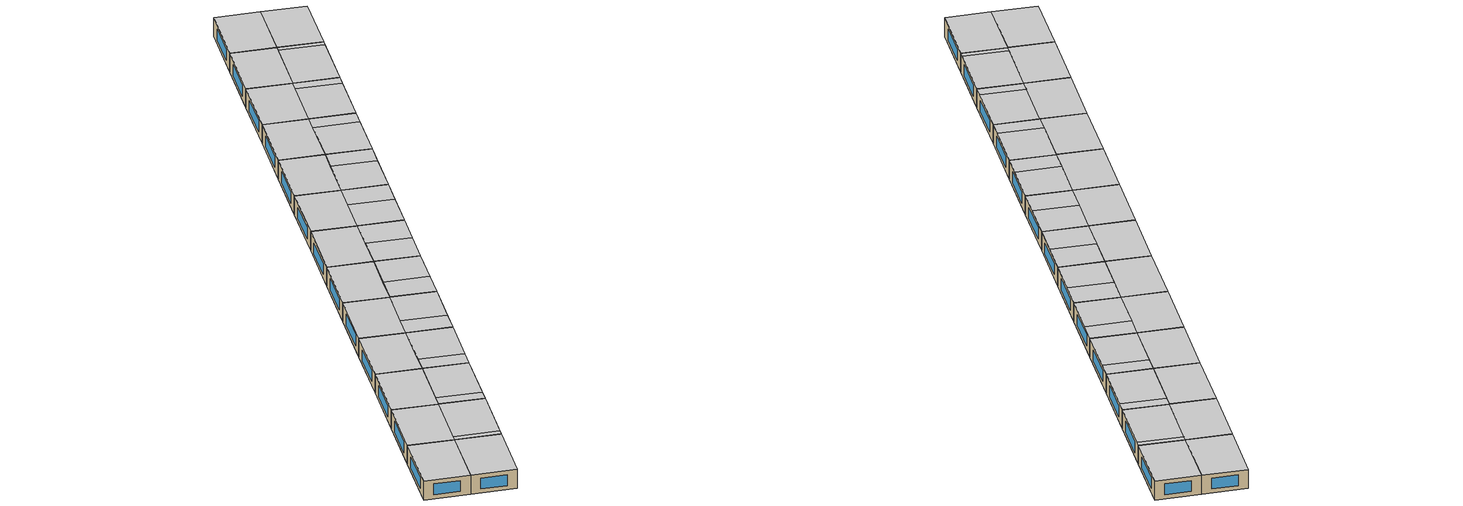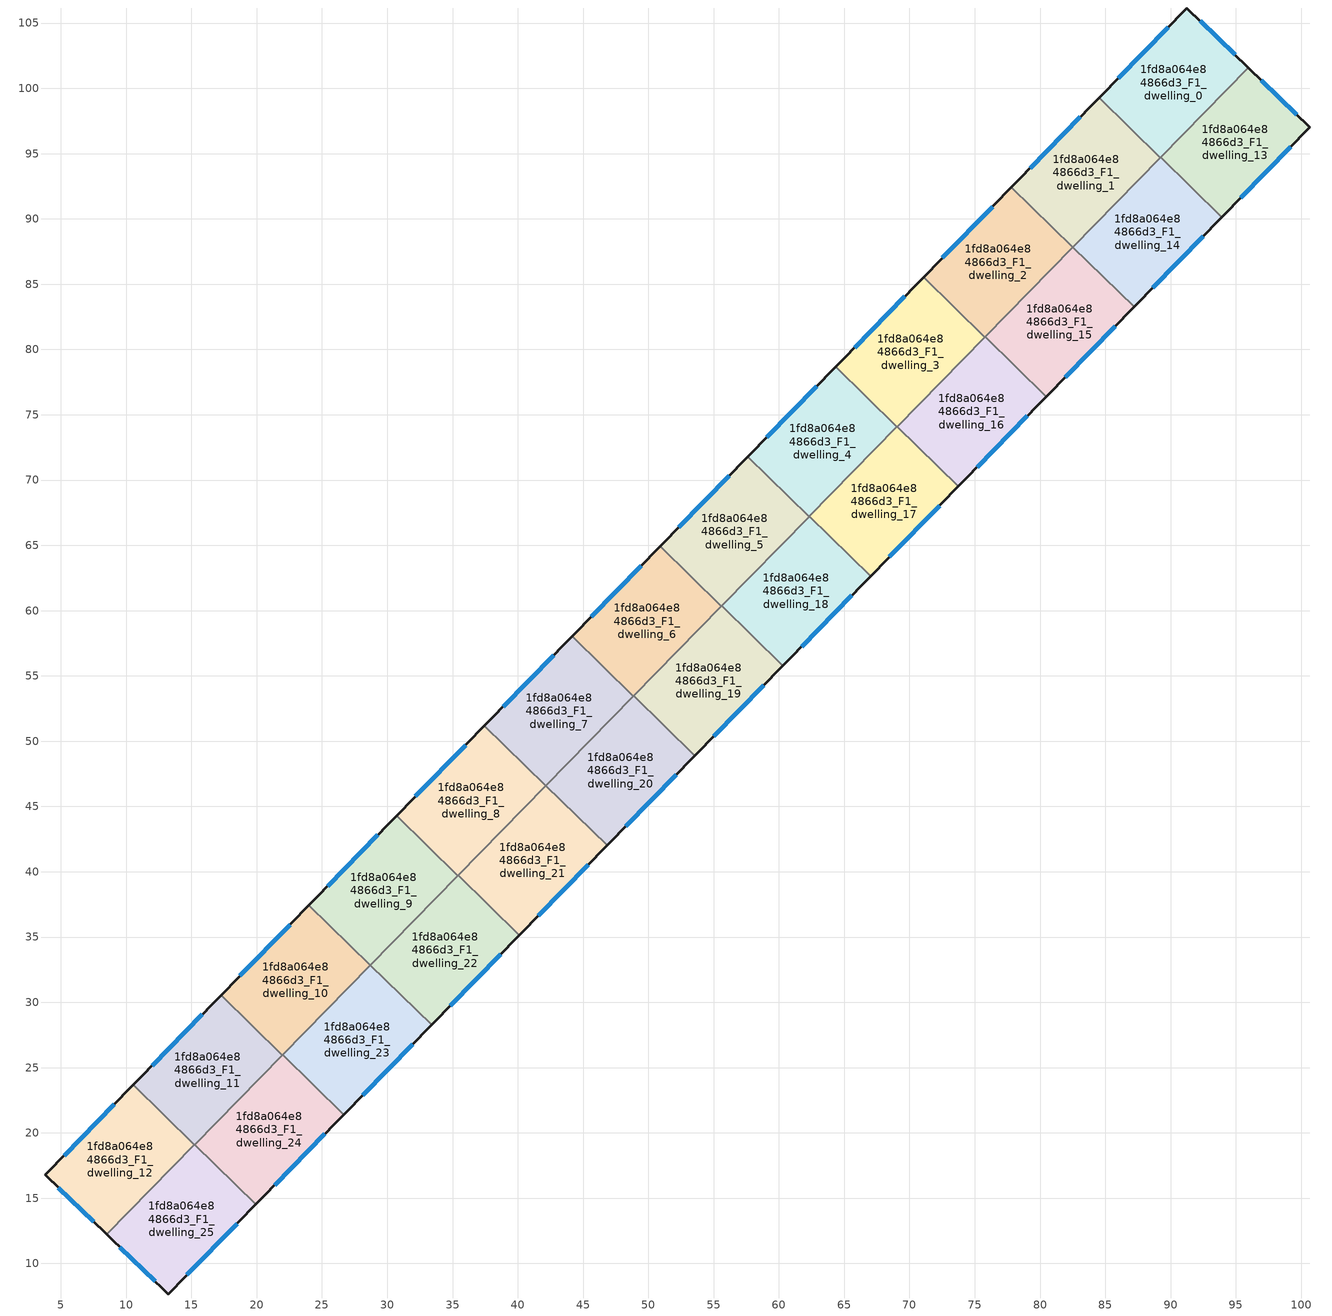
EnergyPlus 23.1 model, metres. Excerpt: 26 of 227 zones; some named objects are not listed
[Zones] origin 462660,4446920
1fd8a064e84866d3_F1_dwelling_0
 floor to 1fd8a064e84866d3_F0_dwelling_0 (EU_floor_Construction): 95.95,101.59 89.22,94.7 84.53,99.29 91.25,106.15 z3
 wall outside (EU_wall_Construction): 95.95,101.59 91.25,106.15 84.53,99.29 z3:6
 wall to 1fd8a064e84866d3_F1_dwelling_1 (EU_wall_Construction): 84.53,99.29 89.22,94.7 z3:6
 wall to 1fd8a064e84866d3_F1_dwelling_13 (EU_wall_Construction): 89.23,94.72 95.95,101.59 z3:6
 wall to 1fd8a064e84866d3_F1_dwelling_14 (EU_wall_Construction): 89.22,94.7 89.23,94.72 z3:6
 window (EU_Window_Construction): 89.81,104.68 85.97,100.76 / 94.94,102.56 92.25,105.18 z3.64:5.36
 ceiling to 1fd8a064e84866d3_F2_dwelling_0 (EU_floor_Construction): 89.22,94.7 95.95,101.59 91.25,106.15 84.53,99.29 z6
1fd8a064e84866d3_F1_dwelling_1
 floor to 1fd8a064e84866d3_F0_dwelling_1 (EU_floor_Construction): 89.22,94.7 82.49,87.83 77.8,92.42 84.53,99.29 z3
 wall outside (EU_wall_Construction): 84.53,99.29 77.8,92.42 z3:6
 wall to 1fd8a064e84866d3_F1_dwelling_2 (EU_wall_Construction): 77.8,92.42 82.49,87.83 z3:6
 wall to 1fd8a064e84866d3_F1_dwelling_14 (EU_wall_Construction): 82.51,87.85 89.22,94.7 z3:6
 wall to 1fd8a064e84866d3_F1_dwelling_15 (EU_wall_Construction): 82.49,87.83 82.51,87.85 z3:6
 window (EU_Window_Construction): 83.09,97.82 79.24,93.89 z3.64:5.36
 ceiling to 1fd8a064e84866d3_F2_dwelling_1 (EU_floor_Construction): 82.49,87.83 89.22,94.7 84.53,99.29 77.8,92.42 z6
1fd8a064e84866d3_F1_dwelling_10
 floor to 1fd8a064e84866d3_F0_dwelling_10 (EU_floor_Construction): 28.68,32.84 21.96,25.96 17.27,30.55 24,37.42 z3
 wall outside (EU_wall_Construction): 24,37.42 17.27,30.55 z3:6
 wall to 1fd8a064e84866d3_F1_dwelling_9 (EU_wall_Construction): 28.68,32.84 24,37.42 z3:6
 wall to 1fd8a064e84866d3_F1_dwelling_11 (EU_wall_Construction): 17.27,30.55 21.96,25.96 z3:6
 wall to 1fd8a064e84866d3_F1_dwelling_23 (EU_wall_Construction): 21.98,25.99 28.68,32.84 z3:6
 wall to 1fd8a064e84866d3_F1_dwelling_24 (EU_wall_Construction): 21.96,25.96 21.98,25.99 z3:6
 window (EU_Window_Construction): 22.56,35.95 18.71,32.02 z3.64:5.36
 ceiling to 1fd8a064e84866d3_F2_dwelling_10 (EU_floor_Construction): 21.96,25.96 28.68,32.84 24,37.42 17.27,30.55 z6
1fd8a064e84866d3_F1_dwelling_11
 floor to 1fd8a064e84866d3_F0_dwelling_11 (EU_floor_Construction): 21.96,25.96 15.23,19.09 10.55,23.67 17.27,30.55 z3
 wall outside (EU_wall_Construction): 17.27,30.55 10.55,23.67 z3:6
 wall to 1fd8a064e84866d3_F1_dwelling_12 (EU_wall_Construction): 10.55,23.67 15.23,19.09 z3:6
 wall to 1fd8a064e84866d3_F1_dwelling_24 (EU_wall_Construction): 15.26,19.11 21.96,25.96 z3:6
 wall to 1fd8a064e84866d3_F1_dwelling_25 (EU_wall_Construction): 15.23,19.09 15.26,19.11 z3:6
 window (EU_Window_Construction): 15.83,29.08 11.99,25.15 z3.64:5.36
 ceiling to 1fd8a064e84866d3_F2_dwelling_11 (EU_floor_Construction): 15.23,19.09 21.96,25.96 17.27,30.55 10.55,23.67 z6
1fd8a064e84866d3_F1_dwelling_12
 floor to 1fd8a064e84866d3_F0_dwelling_12 (EU_floor_Construction): 15.23,19.09 8.52,12.23 3.81,16.79 10.55,23.67 z3
 wall outside (EU_wall_Construction): 10.55,23.67 3.81,16.79 8.52,12.23 z3:6
 wall to 1fd8a064e84866d3_F1_dwelling_25 (EU_wall_Construction): 8.52,12.23 15.23,19.09 z3:6
 window (EU_Window_Construction): 4.82,15.81 7.51,13.2 / 9.1,22.2 5.25,18.26 z3.64:5.36
 ceiling to 1fd8a064e84866d3_F2_dwelling_12 (EU_floor_Construction): 8.52,12.23 15.23,19.09 10.55,23.67 3.81,16.79 z6
1fd8a064e84866d3_F1_dwelling_13
 floor to 1fd8a064e84866d3_F0_dwelling_13 (EU_floor_Construction): 100.65,97.02 93.92,90.14 89.23,94.72 95.95,101.59 z3
 wall outside (EU_wall_Construction): 93.92,90.14 100.65,97.02 95.95,101.59 z3:6
 wall to 1fd8a064e84866d3_F1_dwelling_14 (EU_wall_Construction): 89.23,94.72 93.92,90.14 z3:6
 window (EU_Window_Construction): 99.65,98 96.96,100.61 / 95.36,91.61 99.21,95.54 z3.64:5.36
 ceiling to 1fd8a064e84866d3_F2_dwelling_13 (EU_floor_Construction): 93.92,90.14 100.65,97.02 95.95,101.59 89.23,94.72 z6
1fd8a064e84866d3_F1_dwelling_14
 floor to 1fd8a064e84866d3_F0_dwelling_14 (EU_floor_Construction): 93.92,90.14 87.2,83.26 82.51,87.85 89.23,94.72 z3
 wall outside (EU_wall_Construction): 87.2,83.26 93.92,90.14 z3:6
 wall to 1fd8a064e84866d3_F1_dwelling_15 (EU_wall_Construction): 82.51,87.85 87.2,83.26 z3:6
 window (EU_Window_Construction): 88.64,84.73 92.48,88.66 z3.64:5.36
 ceiling to 1fd8a064e84866d3_F2_dwelling_14 (EU_floor_Construction): 87.19,83.26 93.36,89.56 88.67,94.15 82.51,87.85 z6
 ceiling to 1fd8a064e84866d3_F2_dwelling_13 (EU_floor_Construction): 93.36,89.56 93.92,90.14 89.23,94.72 88.67,94.15 z6
1fd8a064e84866d3_F1_dwelling_15
 floor to 1fd8a064e84866d3_F0_dwelling_15 (EU_floor_Construction): 87.2,83.26 80.47,76.39 75.78,80.97 82.51,87.85 z3
 wall outside (EU_wall_Construction): 80.47,76.39 87.2,83.26 z3:6
 wall to 1fd8a064e84866d3_F1_dwelling_16 (EU_wall_Construction): 75.78,80.97 80.47,76.39 z3:6
 wall to 1fd8a064e84866d3_F1_dwelling_2 (EU_wall_Construction): 82.49,87.83 75.78,80.97 z3:6
 window (EU_Window_Construction): 81.91,77.86 85.75,81.79 z3.64:5.36
 ceiling to 1fd8a064e84866d3_F2_dwelling_15 (EU_floor_Construction): 80.47,76.39 86.07,82.12 81.39,86.7 75.78,80.97 z6
 ceiling to 1fd8a064e84866d3_F2_dwelling_14 (EU_floor_Construction): 86.07,82.12 87.19,83.26 82.51,87.85 81.39,86.7 z6
1fd8a064e84866d3_F1_dwelling_16
 floor to 1fd8a064e84866d3_F0_dwelling_16 (EU_floor_Construction): 80.47,76.39 73.74,69.52 69.06,74.1 75.78,80.97 z3
 wall outside (EU_wall_Construction): 73.74,69.52 80.47,76.39 z3:6
 wall to 1fd8a064e84866d3_F1_dwelling_17 (EU_wall_Construction): 69.06,74.1 73.74,69.52 z3:6
 wall to 1fd8a064e84866d3_F1_dwelling_3 (EU_wall_Construction): 75.76,80.95 69.06,74.1 z3:6
 wall to 1fd8a064e84866d3_F1_dwelling_2 (EU_wall_Construction): 75.78,80.98 75.76,80.96 z3:6
 window (EU_Window_Construction): 75.19,70.99 79.03,74.92 z3.64:5.36
 ceiling to 1fd8a064e84866d3_F2_dwelling_16 (EU_floor_Construction): 73.74,69.52 78.79,74.67 74.1,79.26 69.06,74.1 z6
 ceiling to 1fd8a064e84866d3_F2_dwelling_15 (EU_floor_Construction): 78.79,74.67 80.47,76.39 75.78,80.97 74.1,79.26 z6
1fd8a064e84866d3_F1_dwelling_17
 floor to 1fd8a064e84866d3_F0_dwelling_17 (EU_floor_Construction): 73.74,69.52 67.02,62.64 62.33,67.23 69.06,74.1 z3
 wall outside (EU_wall_Construction): 67.02,62.64 73.74,69.52 z3:6
 wall to 1fd8a064e84866d3_F1_dwelling_18 (EU_wall_Construction): 62.33,67.23 67.02,62.64 z3:6
 wall to 1fd8a064e84866d3_F1_dwelling_4 (EU_wall_Construction): 69.04,74.08 62.33,67.23 z3:6
 wall to 1fd8a064e84866d3_F1_dwelling_3 (EU_wall_Construction): 69.06,74.1 69.04,74.08 z3:6
 window (EU_Window_Construction): 68.46,64.12 72.3,68.04 z3.64:5.36
 ceiling to 1fd8a064e84866d3_F2_dwelling_17 (EU_floor_Construction): 67.02,62.64 71.5,67.23 66.82,71.81 62.33,67.23 z6
 ceiling to 1fd8a064e84866d3_F2_dwelling_16 (EU_floor_Construction): 71.5,67.23 73.74,69.52 69.06,74.1 66.82,71.81 z6
1fd8a064e84866d3_F1_dwelling_18
 floor to 1fd8a064e84866d3_F0_dwelling_18 (EU_floor_Construction): 67.02,62.64 60.29,55.77 55.61,60.36 62.33,67.23 z3
 wall outside (EU_wall_Construction): 60.29,55.77 67.02,62.64 z3:6
 wall to 1fd8a064e84866d3_F1_dwelling_19 (EU_wall_Construction): 55.61,60.36 60.29,55.77 z3:6
 wall to 1fd8a064e84866d3_F1_dwelling_5 (EU_wall_Construction): 62.31,67.21 55.61,60.36 z3:6
 wall to 1fd8a064e84866d3_F1_dwelling_4 (EU_wall_Construction): 62.33,67.23 62.31,67.21 z3:6
 window (EU_Window_Construction): 61.74,57.24 65.58,61.17 z3.64:5.36
 ceiling to 1fd8a064e84866d3_F2_dwelling_18 (EU_floor_Construction): 60.29,55.77 64.22,59.78 59.53,64.36 55.61,60.35 z6
 ceiling to 1fd8a064e84866d3_F2_dwelling_17 (EU_floor_Construction): 64.22,59.78 67.02,62.64 62.33,67.23 59.53,64.36 z6
1fd8a064e84866d3_F1_dwelling_19
 floor to 1fd8a064e84866d3_F0_dwelling_19 (EU_floor_Construction): 60.29,55.77 53.57,48.89 48.88,53.48 55.61,60.36 z3
 wall outside (EU_wall_Construction): 53.57,48.89 60.29,55.77 z3:6
 wall to 1fd8a064e84866d3_F1_dwelling_20 (EU_wall_Construction): 48.88,53.48 53.57,48.89 z3:6
 wall to 1fd8a064e84866d3_F1_dwelling_6 (EU_wall_Construction): 55.59,60.33 48.88,53.48 z3:6
 wall to 1fd8a064e84866d3_F1_dwelling_5 (EU_wall_Construction): 55.61,60.36 55.59,60.33 z3:6
 window (EU_Window_Construction): 55.01,50.37 58.85,54.3 z3.64:5.36
 ceiling to 1fd8a064e84866d3_F2_dwelling_19 (EU_floor_Construction): 53.57,48.9 56.93,52.33 52.25,56.92 48.88,53.48 z6
 ceiling to 1fd8a064e84866d3_F2_dwelling_18 (EU_floor_Construction): 56.93,52.33 60.29,55.77 55.61,60.35 52.25,56.92 z6
1fd8a064e84866d3_F1_dwelling_2
 floor to 1fd8a064e84866d3_F0_dwelling_2 (EU_floor_Construction): 82.49,87.83 75.76,80.96 71.08,85.54 77.8,92.42 z3
 wall outside (EU_wall_Construction): 77.8,92.42 71.08,85.54 z3:6
 wall to 1fd8a064e84866d3_F1_dwelling_3 (EU_wall_Construction): 71.08,85.54 75.76,80.96 z3:6
 window (EU_Window_Construction): 76.36,90.94 72.52,87.01 z3.64:5.36
 ceiling to 1fd8a064e84866d3_F2_dwelling_2 (EU_floor_Construction): 75.76,80.96 82.49,87.83 77.8,92.42 71.08,85.54 z6
1fd8a064e84866d3_F1_dwelling_20
 floor to 1fd8a064e84866d3_F0_dwelling_20 (EU_floor_Construction): 53.57,48.89 46.84,42.02 42.16,46.61 48.88,53.48 z3
 wall outside (EU_wall_Construction): 46.84,42.02 53.57,48.89 z3:6
 wall to 1fd8a064e84866d3_F1_dwelling_21 (EU_wall_Construction): 42.16,46.61 46.84,42.02 z3:6
 wall to 1fd8a064e84866d3_F1_dwelling_7 (EU_wall_Construction): 48.86,53.46 42.16,46.61 z3:6
 wall to 1fd8a064e84866d3_F1_dwelling_6 (EU_wall_Construction): 48.88,53.48 48.86,53.46 z3:6
 window (EU_Window_Construction): 48.28,43.49 52.13,47.42 z3.64:5.36
 ceiling to 1fd8a064e84866d3_F2_dwelling_20 (EU_floor_Construction): 46.84,42.02 49.65,44.89 44.96,49.47 42.16,46.61 z6
 ceiling to 1fd8a064e84866d3_F2_dwelling_19 (EU_floor_Construction): 49.65,44.89 53.57,48.9 48.88,53.48 44.96,49.47 z6
1fd8a064e84866d3_F1_dwelling_21
 floor to 1fd8a064e84866d3_F0_dwelling_21 (EU_floor_Construction): 46.84,42.02 40.12,35.15 35.43,39.73 42.16,46.61 z3
 wall outside (EU_wall_Construction): 40.12,35.15 46.84,42.02 z3:6
 wall to 1fd8a064e84866d3_F1_dwelling_22 (EU_wall_Construction): 35.43,39.73 40.12,35.15 z3:6
 wall to 1fd8a064e84866d3_F1_dwelling_8 (EU_wall_Construction): 42.14,46.58 35.43,39.73 z3:6
 wall to 1fd8a064e84866d3_F1_dwelling_7 (EU_wall_Construction): 42.16,46.61 42.14,46.58 z3:6
 window (EU_Window_Construction): 41.56,36.62 45.4,40.55 z3.64:5.36
 ceiling to 1fd8a064e84866d3_F2_dwelling_21 (EU_floor_Construction): 40.12,35.15 42.36,37.44 37.67,42.02 35.43,39.73 z6
 ceiling to 1fd8a064e84866d3_F2_dwelling_20 (EU_floor_Construction): 42.36,37.44 46.84,42.02 42.16,46.61 37.67,42.02 z6
1fd8a064e84866d3_F1_dwelling_22
 floor to 1fd8a064e84866d3_F0_dwelling_22 (EU_floor_Construction): 40.12,35.15 33.39,28.28 28.71,32.86 35.43,39.73 z3
 wall outside (EU_wall_Construction): 33.39,28.28 40.12,35.15 z3:6
 wall to 1fd8a064e84866d3_F1_dwelling_23 (EU_wall_Construction): 28.71,32.86 33.39,28.28 z3:6
 wall to 1fd8a064e84866d3_F1_dwelling_9 (EU_wall_Construction): 35.41,39.71 28.71,32.86 z3:6
 wall to 1fd8a064e84866d3_F1_dwelling_8 (EU_wall_Construction): 35.43,39.73 35.41,39.71 z3:6
 window (EU_Window_Construction): 34.83,29.75 38.68,33.68 z3.64:5.36
 ceiling to 1fd8a064e84866d3_F2_dwelling_22 (EU_floor_Construction): 33.39,28.28 35.07,29.99 30.39,34.58 28.71,32.86 z6
 ceiling to 1fd8a064e84866d3_F2_dwelling_21 (EU_floor_Construction): 35.07,29.99 40.12,35.15 35.43,39.73 30.39,34.58 z6
1fd8a064e84866d3_F1_dwelling_23
 floor to 1fd8a064e84866d3_F0_dwelling_23 (EU_floor_Construction): 33.39,28.28 26.67,21.4 21.98,25.99 28.71,32.86 z3
 wall outside (EU_wall_Construction): 26.67,21.4 33.39,28.28 z3:6
 wall to 1fd8a064e84866d3_F1_dwelling_24 (EU_wall_Construction): 21.98,25.99 26.67,21.4 z3:6
 wall to 1fd8a064e84866d3_F1_dwelling_9 (EU_wall_Construction): 28.71,32.86 28.68,32.84 z3:6
 window (EU_Window_Construction): 28.11,22.87 31.95,26.8 z3.64:5.36
 ceiling to 1fd8a064e84866d3_F2_dwelling_23 (EU_floor_Construction): 26.67,21.4 27.79,22.55 23.1,27.13 21.98,25.99 z6
 ceiling to 1fd8a064e84866d3_F2_dwelling_22 (EU_floor_Construction): 27.79,22.55 33.39,28.28 28.71,32.86 23.1,27.13 z6
1fd8a064e84866d3_F1_dwelling_24
 floor to 1fd8a064e84866d3_F0_dwelling_24 (EU_floor_Construction): 26.67,21.4 19.94,14.53 15.26,19.11 21.98,25.99 z3
 wall outside (EU_wall_Construction): 19.94,14.53 26.67,21.4 z3:6
 wall to 1fd8a064e84866d3_F1_dwelling_25 (EU_wall_Construction): 15.26,19.11 19.94,14.53 z3:6
 window (EU_Window_Construction): 21.38,16 25.23,19.93 z3.64:5.36
 ceiling to 1fd8a064e84866d3_F2_dwelling_23 (EU_floor_Construction): 20.5,15.1 26.67,21.4 21.98,25.99 15.82,19.68 z6
 ceiling to 1fd8a064e84866d3_F2_dwelling_24 (EU_floor_Construction): 19.94,14.53 20.5,15.1 15.82,19.68 15.26,19.11 z6
1fd8a064e84866d3_F1_dwelling_25
 floor to 1fd8a064e84866d3_F0_dwelling_25 (EU_floor_Construction): 19.94,14.53 13.23,7.66 8.52,12.23 15.26,19.11 z3
 wall outside (EU_wall_Construction): 8.52,12.23 13.23,7.66 19.94,14.53 z3:6
 window (EU_Window_Construction): 14.66,9.13 18.5,13.06 / 9.53,11.25 12.22,8.64 z3.64:5.36
 ceiling to 1fd8a064e84866d3_F2_dwelling_24 (EU_floor_Construction): 13.23,7.66 19.94,14.53 15.26,19.11 8.52,12.23 z6
1fd8a064e84866d3_F1_dwelling_3
 floor to 1fd8a064e84866d3_F0_dwelling_3 (EU_floor_Construction): 75.76,80.96 69.04,74.08 64.35,78.67 71.08,85.54 z3
 wall outside (EU_wall_Construction): 71.08,85.54 64.35,78.67 z3:6
 wall to 1fd8a064e84866d3_F1_dwelling_4 (EU_wall_Construction): 64.35,78.67 69.04,74.08 z3:6
 window (EU_Window_Construction): 69.64,84.07 65.79,80.14 z3.64:5.36
 ceiling to 1fd8a064e84866d3_F2_dwelling_3 (EU_floor_Construction): 69.04,74.08 75.76,80.96 71.08,85.54 64.35,78.67 z6
1fd8a064e84866d3_F1_dwelling_4
 floor to 1fd8a064e84866d3_F0_dwelling_4 (EU_floor_Construction): 69.04,74.08 62.31,67.21 57.63,71.79 64.35,78.67 z3
 wall outside (EU_wall_Construction): 64.35,78.67 57.63,71.79 z3:6
 wall to 1fd8a064e84866d3_F1_dwelling_5 (EU_wall_Construction): 57.63,71.79 62.31,67.21 z3:6
 window (EU_Window_Construction): 62.91,77.19 59.07,73.26 z3.64:5.36
 ceiling to 1fd8a064e84866d3_F2_dwelling_4 (EU_floor_Construction): 62.31,67.21 69.04,74.08 64.35,78.67 57.63,71.79 z6
1fd8a064e84866d3_F1_dwelling_5
 floor to 1fd8a064e84866d3_F0_dwelling_5 (EU_floor_Construction): 62.31,67.21 55.59,60.33 50.9,64.92 57.63,71.79 z3
 wall outside (EU_wall_Construction): 57.63,71.79 50.9,64.92 z3:6
 wall to 1fd8a064e84866d3_F1_dwelling_6 (EU_wall_Construction): 50.9,64.92 55.59,60.33 z3:6
 window (EU_Window_Construction): 56.19,70.32 52.34,66.39 z3.64:5.36
 ceiling to 1fd8a064e84866d3_F2_dwelling_5 (EU_floor_Construction): 55.59,60.33 62.31,67.21 57.63,71.79 50.9,64.92 z6
1fd8a064e84866d3_F1_dwelling_6
 floor to 1fd8a064e84866d3_F0_dwelling_6 (EU_floor_Construction): 55.59,60.33 48.86,53.46 44.18,58.04 50.9,64.92 z3
 wall outside (EU_wall_Construction): 50.9,64.92 44.18,58.04 z3:6
 wall to 1fd8a064e84866d3_F1_dwelling_7 (EU_wall_Construction): 44.18,58.04 48.86,53.46 z3:6
 window (EU_Window_Construction): 49.46,63.45 45.62,59.52 z3.64:5.36
 ceiling to 1fd8a064e84866d3_F2_dwelling_6 (EU_floor_Construction): 48.86,53.46 55.59,60.33 50.9,64.92 44.18,58.04 z6
1fd8a064e84866d3_F1_dwelling_7
 floor to 1fd8a064e84866d3_F0_dwelling_7 (EU_floor_Construction): 48.86,53.46 42.14,46.58 37.45,51.17 44.18,58.04 z3
 wall outside (EU_wall_Construction): 44.18,58.04 37.45,51.17 z3:6
 wall to 1fd8a064e84866d3_F1_dwelling_8 (EU_wall_Construction): 37.45,51.17 42.14,46.58 z3:6
 window (EU_Window_Construction): 42.74,56.57 38.89,52.64 z3.64:5.36
 ceiling to 1fd8a064e84866d3_F2_dwelling_7 (EU_floor_Construction): 42.14,46.58 48.86,53.46 44.18,58.04 37.45,51.17 z6
1fd8a064e84866d3_F1_dwelling_8
 floor to 1fd8a064e84866d3_F0_dwelling_8 (EU_floor_Construction): 42.14,46.58 35.41,39.71 30.72,44.3 37.45,51.17 z3
 wall outside (EU_wall_Construction): 37.45,51.17 30.72,44.3 z3:6
 wall to 1fd8a064e84866d3_F1_dwelling_9 (EU_wall_Construction): 30.72,44.3 35.41,39.71 z3:6
 window (EU_Window_Construction): 36.01,49.7 32.17,45.77 z3.64:5.36
 ceiling to 1fd8a064e84866d3_F2_dwelling_8 (EU_floor_Construction): 35.41,39.71 42.14,46.58 37.45,51.17 30.72,44.3 z6
1fd8a064e84866d3_F1_dwelling_9
 floor to 1fd8a064e84866d3_F0_dwelling_9 (EU_floor_Construction): 35.41,39.71 28.68,32.84 24,37.42 30.72,44.3 z3
 wall outside (EU_wall_Construction): 30.72,44.3 24,37.42 z3:6
 window (EU_Window_Construction): 29.28,42.82 25.44,38.89 z3.64:5.36
 ceiling to 1fd8a064e84866d3_F2_dwelling_9 (EU_floor_Construction): 28.68,32.84 35.41,39.71 30.72,44.3 24,37.42 z6
[Building]
EU S2 Campaign: North Axis=0; Terrain=City; Solar Distribution=FullExterior
[Site:Location]
Yerevan-Zvartnots.Intl.AP: Latitude=40.15; Longitude=44.383; Time Zone=4; Elevation=854
[SizingPeriod:WeatherFileDays]
AnnualSizingPeriod: Begin Month=1; Begin Day of Month=1; End Month=12; End Day of Month=31; Day of Week for Start Day=Monday; Use Weather File Daylight Saving Period=No; Use Weather File Rain and Snow Indicators=No
[MATERIAL]
EU_InternalMass_Material: Roughness=MediumRough; Thickness=0.1; Conductivity=1; Density=1800; Specific Heat=900; Thermal Absorptance=0.9; Solar Absorptance=0.7; Visible Absorptance=0.7
[MATERIAL:NOMASS] Roughness=MediumRough; Thermal Absorptance=0.9; Solar Absorptance=0.7; Visible Absorptance=0.7
Name | Thermal Resistance
EU_wall_NoMass | 1.05043
EU_floor_NoMass | 0.478065
[WINDOWMATERIAL:SIMPLEGLAZINGSYSTEM]
EU_Window_SimpleGlazing: UFactor=2.5566; Solar Heat Gain Coefficient=0.75; Visible Transmittance=0.75
[CONSTRUCTION]
EU_wall_Construction: EU_wall_NoMass
EU_floor_Construction: EU_floor_NoMass
EU_Window_Construction: EU_Window_SimpleGlazing
EU_InternalMass_Construction: EU_InternalMass_Material
[ZONE] Type=1; Multiplier=1; Ceiling Height=autocalculate; Floor Area=autocalculate; Part of Total Floor Area=Yes
Name | Volume
1fd8a064e84866d3_F1_dwelling_0; 1fd8a064e84866d3_F1_dwelling_11 | 189.155
1fd8a064e84866d3_F1_dwelling_1; 1fd8a064e84866d3_F1_dwelling_3; 1fd8a064e84866d3_F1_dwelling_6; 1fd8a064e84866d3_F1_dwelling_8 | 189.137
1fd8a064e84866d3_F1_dwelling_10 | 189.154
1fd8a064e84866d3_F1_dwelling_12 | 189.159
1fd8a064e84866d3_F1_dwelling_13 | 189.146
1fd8a064e84866d3_F1_dwelling_14 | 189.161
1fd8a064e84866d3_F1_dwelling_15 | 189.133
1fd8a064e84866d3_F1_dwelling_16 | 189.157
1fd8a064e84866d3_F1_dwelling_17; 1fd8a064e84866d3_F1_dwelling_18; 1fd8a064e84866d3_F1_dwelling_20 | 189.14
1fd8a064e84866d3_F1_dwelling_19 | 189.171
1fd8a064e84866d3_F1_dwelling_2; 1fd8a064e84866d3_F1_dwelling_23 | 189.165
1fd8a064e84866d3_F1_dwelling_21; 1fd8a064e84866d3_F1_dwelling_24; 1fd8a064e84866d3_F1_dwelling_4; 1fd8a064e84866d3_F1_dwelling_5 | 189.151
1fd8a064e84866d3_F1_dwelling_22 | 189.123
1fd8a064e84866d3_F1_dwelling_25 | 189.138
1fd8a064e84866d3_F1_dwelling_7 | 189.15
1fd8a064e84866d3_F1_dwelling_9 | 189.168
[INTERNALMASS] Construction=EU_InternalMass_Construction
Name | Zone or ZoneList | Surface Area
1fd8a064e84866d3_F1_dwelling_0_EU_InternalMass | 1fd8a064e84866d3_F1_dwelling_0 | 63.0516
1fd8a064e84866d3_F1_dwelling_1_EU_InternalMass | 1fd8a064e84866d3_F1_dwelling_1 | 63.0456
1fd8a064e84866d3_F1_dwelling_2_EU_InternalMass | 1fd8a064e84866d3_F1_dwelling_2 | 63.055
1fd8a064e84866d3_F1_dwelling_3_EU_InternalMass | 1fd8a064e84866d3_F1_dwelling_3 | 63.0457
1fd8a064e84866d3_F1_dwelling_4_EU_InternalMass | 1fd8a064e84866d3_F1_dwelling_4 | 63.0503
1fd8a064e84866d3_F1_dwelling_5_EU_InternalMass | 1fd8a064e84866d3_F1_dwelling_5 | 63.0503
1fd8a064e84866d3_F1_dwelling_6_EU_InternalMass | 1fd8a064e84866d3_F1_dwelling_6 | 63.0457
1fd8a064e84866d3_F1_dwelling_7_EU_InternalMass | 1fd8a064e84866d3_F1_dwelling_7 | 63.0503
1fd8a064e84866d3_F1_dwelling_8_EU_InternalMass | 1fd8a064e84866d3_F1_dwelling_8 | 63.0457
1fd8a064e84866d3_F1_dwelling_9_EU_InternalMass | 1fd8a064e84866d3_F1_dwelling_9 | 63.056
1fd8a064e84866d3_F1_dwelling_10_EU_InternalMass | 1fd8a064e84866d3_F1_dwelling_10 | 63.0514
1fd8a064e84866d3_F1_dwelling_11_EU_InternalMass | 1fd8a064e84866d3_F1_dwelling_11 | 63.0514
1fd8a064e84866d3_F1_dwelling_12_EU_InternalMass | 1fd8a064e84866d3_F1_dwelling_12 | 63.0531
1fd8a064e84866d3_F1_dwelling_13_EU_InternalMass | 1fd8a064e84866d3_F1_dwelling_13 | 63.0491
1fd8a064e84866d3_F1_dwelling_14_EU_InternalMass | 1fd8a064e84866d3_F1_dwelling_14 | 63.0536
1fd8a064e84866d3_F1_dwelling_15_EU_InternalMass | 1fd8a064e84866d3_F1_dwelling_15 | 63.0443
1fd8a064e84866d3_F1_dwelling_16_EU_InternalMass | 1fd8a064e84866d3_F1_dwelling_16 | 63.0524
1fd8a064e84866d3_F1_dwelling_17_EU_InternalMass | 1fd8a064e84866d3_F1_dwelling_17 | 63.0467
1fd8a064e84866d3_F1_dwelling_18_EU_InternalMass | 1fd8a064e84866d3_F1_dwelling_18 | 63.0467
1fd8a064e84866d3_F1_dwelling_19_EU_InternalMass | 1fd8a064e84866d3_F1_dwelling_19 | 63.057
1fd8a064e84866d3_F1_dwelling_20_EU_InternalMass | 1fd8a064e84866d3_F1_dwelling_20 | 63.0467
1fd8a064e84866d3_F1_dwelling_21_EU_InternalMass | 1fd8a064e84866d3_F1_dwelling_21 | 63.0503
1fd8a064e84866d3_F1_dwelling_22_EU_InternalMass | 1fd8a064e84866d3_F1_dwelling_22 | 63.041
1fd8a064e84866d3_F1_dwelling_23_EU_InternalMass | 1fd8a064e84866d3_F1_dwelling_23 | 63.055
1fd8a064e84866d3_F1_dwelling_24_EU_InternalMass | 1fd8a064e84866d3_F1_dwelling_24 | 63.0503
1fd8a064e84866d3_F1_dwelling_25_EU_InternalMass | 1fd8a064e84866d3_F1_dwelling_25 | 63.0462
[OTHEREQUIPMENT] Fuel Type=Electricity; Design Level Calculation Method=Watts/Area; Power per Zone Floor Area=1; Fraction Latent=0; Fraction Radiant=0; Fraction Lost=0; Carbon Dioxide Generation Rate=0; EndUse Subcategory=EU_Step8_InternalGains
Name | Zone or ZoneList or Space or SpaceList | Schedule
EU_Step8_InternalGain_1fd8a064e84866d3_F1_dwelling_0_f000 | 1fd8a064e84866d3_F1_dwelling_0 | EU_Step8_GainSchedule_1fd8a064e84866d3_F1_dwelling_0_f000
EU_Step8_InternalGain_1fd8a064e84866d3_F1_dwelling_1_f000 | 1fd8a064e84866d3_F1_dwelling_1 | EU_Step8_GainSchedule_1fd8a064e84866d3_F1_dwelling_1_f000
EU_Step8_InternalGain_1fd8a064e84866d3_F1_dwelling_2_f000 | 1fd8a064e84866d3_F1_dwelling_2 | EU_Step8_GainSchedule_1fd8a064e84866d3_F1_dwelling_2_f000
EU_Step8_InternalGain_1fd8a064e84866d3_F1_dwelling_3_f000 | 1fd8a064e84866d3_F1_dwelling_3 | EU_Step8_GainSchedule_1fd8a064e84866d3_F1_dwelling_3_f000
EU_Step8_InternalGain_1fd8a064e84866d3_F1_dwelling_4_f000 | 1fd8a064e84866d3_F1_dwelling_4 | EU_Step8_GainSchedule_1fd8a064e84866d3_F1_dwelling_4_f000
EU_Step8_InternalGain_1fd8a064e84866d3_F1_dwelling_5_f000 | 1fd8a064e84866d3_F1_dwelling_5 | EU_Step8_GainSchedule_1fd8a064e84866d3_F1_dwelling_5_f000
EU_Step8_InternalGain_1fd8a064e84866d3_F1_dwelling_6_f000 | 1fd8a064e84866d3_F1_dwelling_6 | EU_Step8_GainSchedule_1fd8a064e84866d3_F1_dwelling_6_f000
EU_Step8_InternalGain_1fd8a064e84866d3_F1_dwelling_7_f000 | 1fd8a064e84866d3_F1_dwelling_7 | EU_Step8_GainSchedule_1fd8a064e84866d3_F1_dwelling_7_f000
EU_Step8_InternalGain_1fd8a064e84866d3_F1_dwelling_8_f000 | 1fd8a064e84866d3_F1_dwelling_8 | EU_Step8_GainSchedule_1fd8a064e84866d3_F1_dwelling_8_f000
EU_Step8_InternalGain_1fd8a064e84866d3_F1_dwelling_9_f000 | 1fd8a064e84866d3_F1_dwelling_9 | EU_Step8_GainSchedule_1fd8a064e84866d3_F1_dwelling_9_f000
EU_Step8_InternalGain_1fd8a064e84866d3_F1_dwelling_10_f000 | 1fd8a064e84866d3_F1_dwelling_10 | EU_Step8_GainSchedule_1fd8a064e84866d3_F1_dwelling_10_f000
EU_Step8_InternalGain_1fd8a064e84866d3_F1_dwelling_11_f000 | 1fd8a064e84866d3_F1_dwelling_11 | EU_Step8_GainSchedule_1fd8a064e84866d3_F1_dwelling_11_f000
EU_Step8_InternalGain_1fd8a064e84866d3_F1_dwelling_12_f000 | 1fd8a064e84866d3_F1_dwelling_12 | EU_Step8_GainSchedule_1fd8a064e84866d3_F1_dwelling_12_f000
EU_Step8_InternalGain_1fd8a064e84866d3_F1_dwelling_13_f000 | 1fd8a064e84866d3_F1_dwelling_13 | EU_Step8_GainSchedule_1fd8a064e84866d3_F1_dwelling_13_f000
EU_Step8_InternalGain_1fd8a064e84866d3_F1_dwelling_14_f000 | 1fd8a064e84866d3_F1_dwelling_14 | EU_Step8_GainSchedule_1fd8a064e84866d3_F1_dwelling_14_f000
EU_Step8_InternalGain_1fd8a064e84866d3_F1_dwelling_15_f000 | 1fd8a064e84866d3_F1_dwelling_15 | EU_Step8_GainSchedule_1fd8a064e84866d3_F1_dwelling_15_f000
EU_Step8_InternalGain_1fd8a064e84866d3_F1_dwelling_16_f000 | 1fd8a064e84866d3_F1_dwelling_16 | EU_Step8_GainSchedule_1fd8a064e84866d3_F1_dwelling_16_f000
EU_Step8_InternalGain_1fd8a064e84866d3_F1_dwelling_17_f000 | 1fd8a064e84866d3_F1_dwelling_17 | EU_Step8_GainSchedule_1fd8a064e84866d3_F1_dwelling_17_f000
EU_Step8_InternalGain_1fd8a064e84866d3_F1_dwelling_18_f000 | 1fd8a064e84866d3_F1_dwelling_18 | EU_Step8_GainSchedule_1fd8a064e84866d3_F1_dwelling_18_f000
EU_Step8_InternalGain_1fd8a064e84866d3_F1_dwelling_19_f000 | 1fd8a064e84866d3_F1_dwelling_19 | EU_Step8_GainSchedule_1fd8a064e84866d3_F1_dwelling_19_f000
EU_Step8_InternalGain_1fd8a064e84866d3_F1_dwelling_20_f000 | 1fd8a064e84866d3_F1_dwelling_20 | EU_Step8_GainSchedule_1fd8a064e84866d3_F1_dwelling_20_f000
EU_Step8_InternalGain_1fd8a064e84866d3_F1_dwelling_21_f000 | 1fd8a064e84866d3_F1_dwelling_21 | EU_Step8_GainSchedule_1fd8a064e84866d3_F1_dwelling_21_f000
EU_Step8_InternalGain_1fd8a064e84866d3_F1_dwelling_22_f000 | 1fd8a064e84866d3_F1_dwelling_22 | EU_Step8_GainSchedule_1fd8a064e84866d3_F1_dwelling_22_f000
EU_Step8_InternalGain_1fd8a064e84866d3_F1_dwelling_23_f000 | 1fd8a064e84866d3_F1_dwelling_23 | EU_Step8_GainSchedule_1fd8a064e84866d3_F1_dwelling_23_f000
EU_Step8_InternalGain_1fd8a064e84866d3_F1_dwelling_24_f000 | 1fd8a064e84866d3_F1_dwelling_24 | EU_Step8_GainSchedule_1fd8a064e84866d3_F1_dwelling_24_f000
EU_Step8_InternalGain_1fd8a064e84866d3_F1_dwelling_25_f000 | 1fd8a064e84866d3_F1_dwelling_25 | EU_Step8_GainSchedule_1fd8a064e84866d3_F1_dwelling_25_f000
[ZONEVENTILATION:DESIGNFLOWRATE] Schedule=EU_AlwaysOn; Design Flow Rate Calculation Method=AirChanges/Hour; Air Changes per Hour=0.557805; Ventilation Type=Natural; Fan Pressure Rise=0; Fan Total Efficiency=1; Constant Term Coefficient=1; Temperature Term Coefficient=0; Velocity Term Coefficient=0; Velocity Squared Term Coefficient=0; Minimum Indoor Temperature=-100; Maximum Indoor Temperature=100; Delta Temperature=-100; Minimum Outdoor Temperature=-100; Maximum Outdoor Temperature=100; Maximum Wind Speed=40
Name | Zone or ZoneList or Space or SpaceList
EU_ConstantAir_1fd8a064e84866d3_F1_dwelling_0 | 1fd8a064e84866d3_F1_dwelling_0
EU_ConstantAir_1fd8a064e84866d3_F1_dwelling_1 | 1fd8a064e84866d3_F1_dwelling_1
EU_ConstantAir_1fd8a064e84866d3_F1_dwelling_2 | 1fd8a064e84866d3_F1_dwelling_2
EU_ConstantAir_1fd8a064e84866d3_F1_dwelling_3 | 1fd8a064e84866d3_F1_dwelling_3
EU_ConstantAir_1fd8a064e84866d3_F1_dwelling_4 | 1fd8a064e84866d3_F1_dwelling_4
EU_ConstantAir_1fd8a064e84866d3_F1_dwelling_5 | 1fd8a064e84866d3_F1_dwelling_5
EU_ConstantAir_1fd8a064e84866d3_F1_dwelling_6 | 1fd8a064e84866d3_F1_dwelling_6
EU_ConstantAir_1fd8a064e84866d3_F1_dwelling_7 | 1fd8a064e84866d3_F1_dwelling_7
EU_ConstantAir_1fd8a064e84866d3_F1_dwelling_8 | 1fd8a064e84866d3_F1_dwelling_8
EU_ConstantAir_1fd8a064e84866d3_F1_dwelling_9 | 1fd8a064e84866d3_F1_dwelling_9
EU_ConstantAir_1fd8a064e84866d3_F1_dwelling_10 | 1fd8a064e84866d3_F1_dwelling_10
EU_ConstantAir_1fd8a064e84866d3_F1_dwelling_11 | 1fd8a064e84866d3_F1_dwelling_11
EU_ConstantAir_1fd8a064e84866d3_F1_dwelling_12 | 1fd8a064e84866d3_F1_dwelling_12
EU_ConstantAir_1fd8a064e84866d3_F1_dwelling_13 | 1fd8a064e84866d3_F1_dwelling_13
EU_ConstantAir_1fd8a064e84866d3_F1_dwelling_14 | 1fd8a064e84866d3_F1_dwelling_14
EU_ConstantAir_1fd8a064e84866d3_F1_dwelling_15 | 1fd8a064e84866d3_F1_dwelling_15
EU_ConstantAir_1fd8a064e84866d3_F1_dwelling_16 | 1fd8a064e84866d3_F1_dwelling_16
EU_ConstantAir_1fd8a064e84866d3_F1_dwelling_17 | 1fd8a064e84866d3_F1_dwelling_17
EU_ConstantAir_1fd8a064e84866d3_F1_dwelling_18 | 1fd8a064e84866d3_F1_dwelling_18
EU_ConstantAir_1fd8a064e84866d3_F1_dwelling_19 | 1fd8a064e84866d3_F1_dwelling_19
EU_ConstantAir_1fd8a064e84866d3_F1_dwelling_20 | 1fd8a064e84866d3_F1_dwelling_20
EU_ConstantAir_1fd8a064e84866d3_F1_dwelling_21 | 1fd8a064e84866d3_F1_dwelling_21
EU_ConstantAir_1fd8a064e84866d3_F1_dwelling_22 | 1fd8a064e84866d3_F1_dwelling_22
EU_ConstantAir_1fd8a064e84866d3_F1_dwelling_23 | 1fd8a064e84866d3_F1_dwelling_23
EU_ConstantAir_1fd8a064e84866d3_F1_dwelling_24 | 1fd8a064e84866d3_F1_dwelling_24
EU_ConstantAir_1fd8a064e84866d3_F1_dwelling_25 | 1fd8a064e84866d3_F1_dwelling_25
[HVACTEMPLATE:THERMOSTAT] Constant Heating Setpoint=20; Constant Cooling Setpoint=50
EU_HeatOnly_1fd8a064e84866d3_F7_dwelling_13; EU_HeatOnly_1fd8a064e84866d3_F7_dwelling_14; EU_HeatOnly_1fd8a064e84866d3_F7_dwelling_15; EU_HeatOnly_1fd8a064e84866d3_F7_dwelling_16; EU_HeatOnly_1fd8a064e84866d3_F7_dwelling_17; EU_HeatOnly_1fd8a064e84866d3_F7_dwelling_18; EU_HeatOnly_1fd8a064e84866d3_F7_dwelling_19; EU_HeatOnly_1fd8a064e84866d3_F7_dwelling_20; EU_HeatOnly_1fd8a064e84866d3_F7_dwelling_21; EU_HeatOnly_1fd8a064e84866d3_F7_dwelling_22; EU_HeatOnly_1fd8a064e84866d3_F7_dwelling_23; EU_HeatOnly_1fd8a064e84866d3_F7_dwelling_24; EU_HeatOnly_1fd8a064e84866d3_F8_dwelling_0; EU_HeatOnly_1fd8a064e84866d3_F8_dwelling_1; EU_HeatOnly_1fd8a064e84866d3_F8_dwelling_2; EU_HeatOnly_1fd8a064e84866d3_F8_dwelling_3; EU_HeatOnly_1fd8a064e84866d3_F8_dwelling_4; EU_HeatOnly_1fd8a064e84866d3_F8_dwelling_5; EU_HeatOnly_1fd8a064e84866d3_F8_dwelling_6; EU_HeatOnly_1fd8a064e84866d3_F8_dwelling_7; EU_HeatOnly_1fd8a064e84866d3_F8_dwelling_8; EU_HeatOnly_1fd8a064e84866d3_F8_dwelling_9; EU_HeatOnly_1fd8a064e84866d3_F8_dwelling_10; EU_HeatOnly_1fd8a064e84866d3_F8_dwelling_11; EU_HeatOnly_1fd8a064e84866d3_F8_dwelling_12; EU_HeatOnly_1fd8a064e84866d3_F8_dwelling_13; EU_HeatOnly_1fd8a064e84866d3_F8_dwelling_14; EU_HeatOnly_1fd8a064e84866d3_F8_dwelling_15; EU_HeatOnly_1fd8a064e84866d3_F8_dwelling_16; EU_HeatOnly_1fd8a064e84866d3_F8_dwelling_17; EU_HeatOnly_1fd8a064e84866d3_F8_dwelling_18; EU_HeatOnly_1fd8a064e84866d3_F8_dwelling_19; EU_HeatOnly_1fd8a064e84866d3_F8_dwelling_20; EU_HeatOnly_1fd8a064e84866d3_F8_dwelling_21; EU_HeatOnly_1fd8a064e84866d3_F8_dwelling_22; EU_HeatOnly_1fd8a064e84866d3_F8_dwelling_23; EU_HeatOnly_1fd8a064e84866d3_F8_dwelling_24
[HVACTEMPLATE:ZONE:IDEALLOADSAIRSYSTEM] System Availability Schedule=EU_AlwaysOn; Maximum Heating Supply Air Temperature=50; Minimum Cooling Supply Air Temperature=13; Maximum Heating Supply Air Humidity Ratio=0.0156; Minimum Cooling Supply Air Humidity Ratio=0.0077; Heating Limit=NoLimit; Cooling Limit=NoLimit; Heating Availability Schedule=EU_AlwaysOn; Cooling Availability Schedule=EU_CoolingOff; Dehumidification Control Type=ConstantSensibleHeatRatio; Cooling Sensible Heat Ratio=0.7; Dehumidification Setpoint=60; Humidification Control Type=None; Humidification Setpoint=30; Outdoor Air Method=None; Outdoor Air Flow Rate per Person=0.00944; Outdoor Air Flow Rate per Zone Floor Area=0; Outdoor Air Flow Rate per Zone=0; Demand Controlled Ventilation Type=None; Outdoor Air Economizer Type=NoEconomizer; Heat Recovery Type=None; Sensible Heat Recovery Effectiveness=0.7; Latent Heat Recovery Effectiveness=0.65
Name | Template Thermostat
1fd8a064e84866d3_F1_dwelling_0 | EU_HeatOnly_1fd8a064e84866d3_F1_dwelling_0
1fd8a064e84866d3_F1_dwelling_1 | EU_HeatOnly_1fd8a064e84866d3_F1_dwelling_1
1fd8a064e84866d3_F1_dwelling_2 | EU_HeatOnly_1fd8a064e84866d3_F1_dwelling_2
1fd8a064e84866d3_F1_dwelling_3 | EU_HeatOnly_1fd8a064e84866d3_F1_dwelling_3
1fd8a064e84866d3_F1_dwelling_4 | EU_HeatOnly_1fd8a064e84866d3_F1_dwelling_4
1fd8a064e84866d3_F1_dwelling_5 | EU_HeatOnly_1fd8a064e84866d3_F1_dwelling_5
1fd8a064e84866d3_F1_dwelling_6 | EU_HeatOnly_1fd8a064e84866d3_F1_dwelling_6
1fd8a064e84866d3_F1_dwelling_7 | EU_HeatOnly_1fd8a064e84866d3_F1_dwelling_7
1fd8a064e84866d3_F1_dwelling_8 | EU_HeatOnly_1fd8a064e84866d3_F1_dwelling_8
1fd8a064e84866d3_F1_dwelling_9 | EU_HeatOnly_1fd8a064e84866d3_F1_dwelling_9
1fd8a064e84866d3_F1_dwelling_10 | EU_HeatOnly_1fd8a064e84866d3_F1_dwelling_10
1fd8a064e84866d3_F1_dwelling_11 | EU_HeatOnly_1fd8a064e84866d3_F1_dwelling_11
1fd8a064e84866d3_F1_dwelling_12 | EU_HeatOnly_1fd8a064e84866d3_F1_dwelling_12
1fd8a064e84866d3_F1_dwelling_13 | EU_HeatOnly_1fd8a064e84866d3_F1_dwelling_13
1fd8a064e84866d3_F1_dwelling_14 | EU_HeatOnly_1fd8a064e84866d3_F1_dwelling_14
1fd8a064e84866d3_F1_dwelling_15 | EU_HeatOnly_1fd8a064e84866d3_F1_dwelling_15
1fd8a064e84866d3_F1_dwelling_16 | EU_HeatOnly_1fd8a064e84866d3_F1_dwelling_16
1fd8a064e84866d3_F1_dwelling_17 | EU_HeatOnly_1fd8a064e84866d3_F1_dwelling_17
1fd8a064e84866d3_F1_dwelling_18 | EU_HeatOnly_1fd8a064e84866d3_F1_dwelling_18
1fd8a064e84866d3_F1_dwelling_19 | EU_HeatOnly_1fd8a064e84866d3_F1_dwelling_19
1fd8a064e84866d3_F1_dwelling_20 | EU_HeatOnly_1fd8a064e84866d3_F1_dwelling_20
1fd8a064e84866d3_F1_dwelling_21 | EU_HeatOnly_1fd8a064e84866d3_F1_dwelling_21
1fd8a064e84866d3_F1_dwelling_22 | EU_HeatOnly_1fd8a064e84866d3_F1_dwelling_22
1fd8a064e84866d3_F1_dwelling_23 | EU_HeatOnly_1fd8a064e84866d3_F1_dwelling_23
1fd8a064e84866d3_F1_dwelling_24 | EU_HeatOnly_1fd8a064e84866d3_F1_dwelling_24
1fd8a064e84866d3_F1_dwelling_25 | EU_HeatOnly_1fd8a064e84866d3_F1_dwelling_25
[SIZING:ZONE] Zone Cooling Design Supply Air Temperature Input Method=SupplyAirTemperature; Zone Cooling Design Supply Air Temperature=13; Zone Heating Design Supply Air Temperature Input Method=SupplyAirTemperature; Zone Heating Design Supply Air Temperature=50; Zone Cooling Design Supply Air Humidity Ratio=0.008; Zone Heating Design Supply Air Humidity Ratio=0.008; Cooling Design Air Flow Method=DesignDay; Cooling Design Air Flow Rate=0; Cooling Minimum Air Flow per Zone Floor Area=0.000762; Cooling Minimum Air Flow=0; Cooling Minimum Air Flow Fraction=0.2; Heating Design Air Flow Method=DesignDay; Heating Design Air Flow Rate=0; Heating Maximum Air Flow per Zone Floor Area=0.002032; Heating Maximum Air Flow=0.141576; Heating Maximum Air Flow Fraction=0.3; Account for Dedicated Outdoor Air System=No; Dedicated Outdoor Air System Control Strategy=NeutralSupplyAir; Dedicated Outdoor Air Low Setpoint Temperature for Design=autosize; Dedicated Outdoor Air High Setpoint Temperature for Design=autosize; Zone Load Sizing Method=Sensible Load Only No Latent Load; Zone Latent Cooling Design Supply Air Humidity Ratio Input Method=HumidityRatioDifference; Zone Cooling Design Supply Air Humidity Ratio Difference=0.005; Zone Latent Heating Design Supply Air Humidity Ratio Input Method=HumidityRatioDifference; Zone Humidification Design Supply Air Humidity Ratio Difference=0.005
1fd8a064e84866d3_F1_dwelling_0; 1fd8a064e84866d3_F1_dwelling_1; 1fd8a064e84866d3_F1_dwelling_2; 1fd8a064e84866d3_F1_dwelling_3; 1fd8a064e84866d3_F1_dwelling_4; 1fd8a064e84866d3_F1_dwelling_5; 1fd8a064e84866d3_F1_dwelling_6; 1fd8a064e84866d3_F1_dwelling_7; 1fd8a064e84866d3_F1_dwelling_8; 1fd8a064e84866d3_F1_dwelling_9; 1fd8a064e84866d3_F1_dwelling_10; 1fd8a064e84866d3_F1_dwelling_11; 1fd8a064e84866d3_F1_dwelling_12; 1fd8a064e84866d3_F1_dwelling_13; 1fd8a064e84866d3_F1_dwelling_14; 1fd8a064e84866d3_F1_dwelling_15; 1fd8a064e84866d3_F1_dwelling_16; 1fd8a064e84866d3_F1_dwelling_17; 1fd8a064e84866d3_F1_dwelling_18; 1fd8a064e84866d3_F1_dwelling_19; 1fd8a064e84866d3_F1_dwelling_20; 1fd8a064e84866d3_F1_dwelling_21; 1fd8a064e84866d3_F1_dwelling_22; 1fd8a064e84866d3_F1_dwelling_23; 1fd8a064e84866d3_F1_dwelling_24; 1fd8a064e84866d3_F1_dwelling_25
[SCHEDULE:CONSTANT]
Name | Hourly Value
EU_AlwaysOn | 1
EU_CoolingOff | 0
[SCHEDULE:FILE] Column Number=1; Rows to Skip at Top=0; Number of Hours of Data=8760; Column Separator=Comma; Interpolate to Timestep=No; Minutes per Item=60; Adjust Schedule for Daylight Savings=Yes
Name | File
EU_Step8_GainSchedule_1fd8a064e84866d3_F1_dwelling_0_f000 | ../../schedules/1fd8a064e84866d3/1fd8a064e84866d3_F1_dwelling_0_f000_gain.csv
EU_Step8_GainSchedule_1fd8a064e84866d3_F1_dwelling_1_f000 | ../../schedules/1fd8a064e84866d3/1fd8a064e84866d3_F1_dwelling_1_f000_gain.csv
EU_Step8_GainSchedule_1fd8a064e84866d3_F1_dwelling_2_f000 | ../../schedules/1fd8a064e84866d3/1fd8a064e84866d3_F1_dwelling_2_f000_gain.csv
EU_Step8_GainSchedule_1fd8a064e84866d3_F1_dwelling_3_f000 | ../../schedules/1fd8a064e84866d3/1fd8a064e84866d3_F1_dwelling_3_f000_gain.csv
EU_Step8_GainSchedule_1fd8a064e84866d3_F1_dwelling_4_f000 | ../../schedules/1fd8a064e84866d3/1fd8a064e84866d3_F1_dwelling_4_f000_gain.csv
EU_Step8_GainSchedule_1fd8a064e84866d3_F1_dwelling_5_f000 | ../../schedules/1fd8a064e84866d3/1fd8a064e84866d3_F1_dwelling_5_f000_gain.csv
EU_Step8_GainSchedule_1fd8a064e84866d3_F1_dwelling_6_f000 | ../../schedules/1fd8a064e84866d3/1fd8a064e84866d3_F1_dwelling_6_f000_gain.csv
EU_Step8_GainSchedule_1fd8a064e84866d3_F1_dwelling_7_f000 | ../../schedules/1fd8a064e84866d3/1fd8a064e84866d3_F1_dwelling_7_f000_gain.csv
EU_Step8_GainSchedule_1fd8a064e84866d3_F1_dwelling_8_f000 | ../../schedules/1fd8a064e84866d3/1fd8a064e84866d3_F1_dwelling_8_f000_gain.csv
EU_Step8_GainSchedule_1fd8a064e84866d3_F1_dwelling_9_f000 | ../../schedules/1fd8a064e84866d3/1fd8a064e84866d3_F1_dwelling_9_f000_gain.csv
EU_Step8_GainSchedule_1fd8a064e84866d3_F1_dwelling_10_f000 | ../../schedules/1fd8a064e84866d3/1fd8a064e84866d3_F1_dwelling_10_f000_gain.csv
EU_Step8_GainSchedule_1fd8a064e84866d3_F1_dwelling_11_f000 | ../../schedules/1fd8a064e84866d3/1fd8a064e84866d3_F1_dwelling_11_f000_gain.csv
EU_Step8_GainSchedule_1fd8a064e84866d3_F1_dwelling_12_f000 | ../../schedules/1fd8a064e84866d3/1fd8a064e84866d3_F1_dwelling_12_f000_gain.csv
EU_Step8_GainSchedule_1fd8a064e84866d3_F1_dwelling_13_f000 | ../../schedules/1fd8a064e84866d3/1fd8a064e84866d3_F1_dwelling_13_f000_gain.csv
EU_Step8_GainSchedule_1fd8a064e84866d3_F1_dwelling_14_f000 | ../../schedules/1fd8a064e84866d3/1fd8a064e84866d3_F1_dwelling_14_f000_gain.csv
EU_Step8_GainSchedule_1fd8a064e84866d3_F1_dwelling_15_f000 | ../../schedules/1fd8a064e84866d3/1fd8a064e84866d3_F1_dwelling_15_f000_gain.csv
EU_Step8_GainSchedule_1fd8a064e84866d3_F1_dwelling_16_f000 | ../../schedules/1fd8a064e84866d3/1fd8a064e84866d3_F1_dwelling_16_f000_gain.csv
EU_Step8_GainSchedule_1fd8a064e84866d3_F1_dwelling_17_f000 | ../../schedules/1fd8a064e84866d3/1fd8a064e84866d3_F1_dwelling_17_f000_gain.csv
EU_Step8_GainSchedule_1fd8a064e84866d3_F1_dwelling_18_f000 | ../../schedules/1fd8a064e84866d3/1fd8a064e84866d3_F1_dwelling_18_f000_gain.csv
EU_Step8_GainSchedule_1fd8a064e84866d3_F1_dwelling_19_f000 | ../../schedules/1fd8a064e84866d3/1fd8a064e84866d3_F1_dwelling_19_f000_gain.csv
EU_Step8_GainSchedule_1fd8a064e84866d3_F1_dwelling_20_f000 | ../../schedules/1fd8a064e84866d3/1fd8a064e84866d3_F1_dwelling_20_f000_gain.csv
EU_Step8_GainSchedule_1fd8a064e84866d3_F1_dwelling_21_f000 | ../../schedules/1fd8a064e84866d3/1fd8a064e84866d3_F1_dwelling_21_f000_gain.csv
EU_Step8_GainSchedule_1fd8a064e84866d3_F1_dwelling_22_f000 | ../../schedules/1fd8a064e84866d3/1fd8a064e84866d3_F1_dwelling_22_f000_gain.csv
EU_Step8_GainSchedule_1fd8a064e84866d3_F1_dwelling_23_f000 | ../../schedules/1fd8a064e84866d3/1fd8a064e84866d3_F1_dwelling_23_f000_gain.csv
EU_Step8_GainSchedule_1fd8a064e84866d3_F1_dwelling_24_f000 | ../../schedules/1fd8a064e84866d3/1fd8a064e84866d3_F1_dwelling_24_f000_gain.csv
EU_Step8_GainSchedule_1fd8a064e84866d3_F1_dwelling_25_f000 | ../../schedules/1fd8a064e84866d3/1fd8a064e84866d3_F1_dwelling_25_f000_gain.csv
